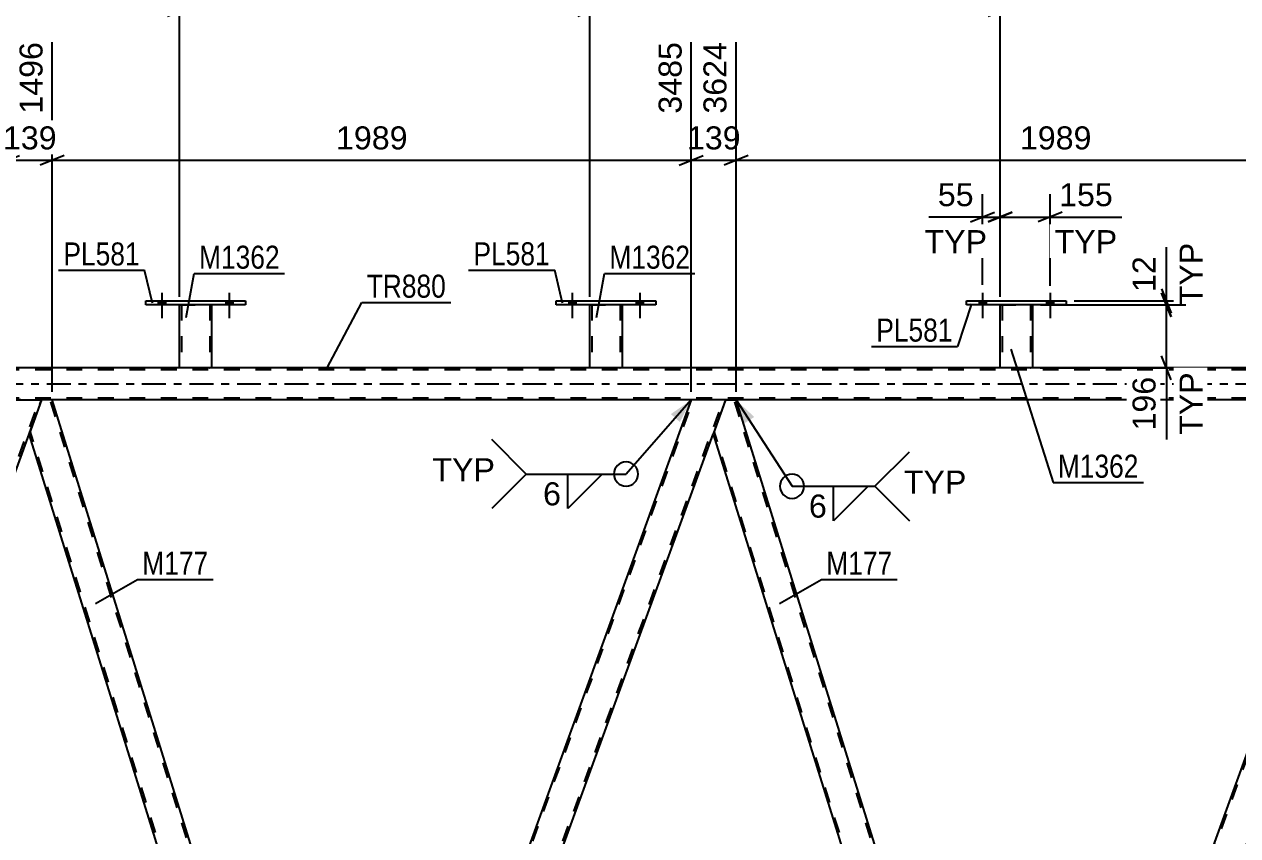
# Model space of a CAD drawing. Header units: millimetres. Extents: x 0 to 841, y 0 to 594.
# Drawn here: x 125.8 to 276.8, y 382.6 to 483.6 of the extents above; entities that cross this region are included whole.
import ezdxf

# ---------------------------------------------------------------- set-up
doc = ezdxf.new("R2010")
doc.units = ezdxf.units.MM
doc.linetypes.add('DXK_LINE_DOT2', pattern=[3.9198, 1.9599, -1.9599])
doc.linetypes.add('DXK_LINE_DOT3', pattern=[5.9187, 2.979, -0.9799, 0.9799, -0.9799])
doc.styles.add('Arial', font='ARIAL.TTF', dxfattribs={"height": 0.2})
doc.styles.add('Arial Narrow', font='ARIALN.TTF', dxfattribs={"height": 0.2})

# ---------------------------------------------------------------- blocks, each defined once
blk = doc.blocks.new('Part-717033707-2014 - 1868')
at = {"color": 2, "linetype": 'Continuous'}
for p, q in [((213.08, 436.87), (211.53, 432.62)), ((213.08, 436.87), (214.4, 436.87)), ((251.1, 319.12), (214.4, 436.87)), ((211.53, 432.62), (247.99, 315.65)), ((249.84, 315.65), (251.1, 319.12))]:
    blk.add_line(p, q, dxfattribs=at)
at = {"color": 7, "linetype": 'DXK_LINE_DOT2'}
for p, q in [((250.97, 318.74), (214.15, 436.87)), ((248.25, 315.65), (211.67, 432.99)), ((249.84, 315.65), (247.99, 315.65))]:
    blk.add_line(p, q, dxfattribs=at)
blk = doc.blocks.new('Part-717033707-2004 - 1868')
at = {"color": 2, "linetype": 'Continuous'}
for p, q in [((79.57, 315.65), (123.69, 436.87)), ((123.69, 436.87), (127.95, 436.87)), ((83.83, 315.65), (126.4, 432.62))]:
    blk.add_line(p, q, dxfattribs=at)
at = {"color": 7, "linetype": 'DXK_LINE_DOT2'}
for p, q in [((79.83, 315.65), (123.95, 436.87)), ((83.57, 315.65), (127.69, 436.87)), ((126.4, 432.62), (127.95, 436.87)), ((83.83, 315.65), (79.57, 315.65))]:
    blk.add_line(p, q, dxfattribs=at)
blk = doc.blocks.new('Part-717033707-45845 - 1868')
at = {"color": 2, "linetype": 'Continuous'}
for p, q in [((243.08, 448.71), (243.08, 449.19)), ((243.08, 449.19), (255.48, 449.19)), ((255.48, 448.71), (243.08, 448.71)), ((255.48, 449.19), (255.48, 448.71))]:
    blk.add_line(p, q, dxfattribs=at)
blk = doc.blocks.new('Part-717033707-1922 - 1868')
at = {"color": 7, "linetype": 'DXK_LINE_DOT2'}
for p, q in [((744.5, 440.63), (69.42, 440.63)), ((149.12, 440.87), (145.12, 440.87)), ((200.2, 440.87), (196.2, 440.87)), ((251.28, 440.87), (247.28, 440.87)), ((744.5, 437.11), (69.42, 437.11)), ((129.27, 436.87), (123.69, 436.87)), ((214.4, 436.87), (208.82, 436.87))]:
    blk.add_line(p, q, dxfattribs=at)
at = {"color": 2, "linetype": 'Continuous'}
for p, q in [((145.12, 440.87), (98.04, 440.87)), ((196.2, 440.87), (149.12, 440.87)), ((247.28, 440.87), (200.2, 440.87)), ((298.36, 440.87), (251.28, 440.87)), ((208.82, 436.87), (129.27, 436.87)), ((293.96, 436.87), (214.4, 436.87))]:
    blk.add_line(p, q, dxfattribs=at)
at = {"color": 7, "linetype": 'DXK_LINE_DOT3'}
blk.add_line((69.42, 438.87), (744.5, 438.87), dxfattribs=at)
blk = doc.blocks.new('Part-717033707-45844 - 1868')
at = {"color": 2, "linetype": 'Continuous'}
for p, q in [((247.28, 440.87), (247.28, 448.71)), ((251.28, 448.71), (251.28, 440.87)), ((251.25, 440.87), (247.28, 440.87)), ((251.28, 440.87), (251.25, 440.87))]:
    blk.add_line(p, q, dxfattribs=at)
at = {"color": 7, "linetype": 'DXK_LINE_DOT2'}
for p, q in [((247.28, 448.71), (251.28, 448.71)), ((247.28, 448.71), (247.28, 448.71)), ((247.28, 448.71), (247.28, 448.71)), ((247.52, 448.71), (247.52, 440.87)), ((251.04, 448.71), (251.04, 440.87)), ((251.28, 448.71), (251.28, 448.71)), ((251.28, 448.71), (251.28, 448.71)), ((251.02, 440.87), (251.04, 440.87))]:
    blk.add_line(p, q, dxfattribs=at)
blk = doc.blocks.new('Part-717033707-1999 - 1868')
at = {"color": 2, "linetype": 'Continuous'}
for p, q in [((127.95, 436.87), (126.4, 432.62)), ((129.27, 436.87), (127.95, 436.87)), ((165.55, 320.47), (129.27, 436.87)), ((161.36, 320.47), (126.4, 432.62))]:
    blk.add_line(p, q, dxfattribs=at)
at = {"color": 7, "linetype": 'DXK_LINE_DOT2'}
for p, q in [((165.83, 318.74), (129.01, 436.87)), ((163.11, 315.65), (126.54, 432.99)), ((162.86, 315.65), (161.36, 320.47)), ((165.97, 319.12), (165.55, 320.47)), ((164.7, 315.65), (165.97, 319.12)), ((162.86, 315.65), (164.7, 315.65))]:
    blk.add_line(p, q, dxfattribs=at)
blk = doc.blocks.new('Part-717033707-45846 - 1868')
at = {"color": 2, "linetype": 'Continuous'}
for p, q in [((196.2, 440.87), (196.2, 448.71)), ((200.2, 448.71), (200.2, 440.87)), ((200.16, 440.87), (196.2, 440.87)), ((200.2, 440.87), (200.16, 440.87))]:
    blk.add_line(p, q, dxfattribs=at)
at = {"color": 7, "linetype": 'DXK_LINE_DOT2'}
for p, q in [((196.2, 448.71), (200.2, 448.71)), ((196.2, 448.71), (196.2, 448.71)), ((196.2, 448.71), (196.2, 448.71)), ((196.44, 448.71), (196.44, 440.87)), ((199.96, 448.71), (199.96, 440.87)), ((200.2, 448.71), (200.2, 448.71)), ((200.2, 448.71), (200.2, 448.71)), ((199.94, 440.87), (199.96, 440.87))]:
    blk.add_line(p, q, dxfattribs=at)
blk = doc.blocks.new('Part-717033707-2009 - 1868')
at = {"color": 7, "linetype": 'DXK_LINE_DOT2'}
for p, q in [((164.96, 315.65), (209.08, 436.87)), ((168.71, 315.65), (212.83, 436.87)), ((213.08, 436.87), (211.53, 432.62)), ((164.7, 315.65), (166.46, 320.47)), ((168.96, 315.65), (170.72, 320.47)), ((168.96, 315.65), (164.7, 315.65))]:
    blk.add_line(p, q, dxfattribs=at)
at = {"color": 2, "linetype": 'Continuous'}
for p, q in [((208.82, 436.87), (166.46, 320.47)), ((213.08, 436.87), (208.82, 436.87)), ((170.72, 320.47), (211.53, 432.62))]:
    blk.add_line(p, q, dxfattribs=at)
blk = doc.blocks.new('Part-717033707-2019 - 1868')
at = {"color": 7, "linetype": 'DXK_LINE_DOT2'}
for p, q in [((294.21, 436.87), (250.09, 315.65)), ((297.96, 436.87), (253.84, 315.65)), ((298.22, 436.87), (296.67, 432.62)), ((251.1, 319.12), (249.84, 315.65)), ((254.1, 315.65), (249.84, 315.65))]:
    blk.add_line(p, q, dxfattribs=at)
at = {"color": 2, "linetype": 'Continuous'}
for p, q in [((293.96, 436.87), (251.1, 319.12)), ((293.96, 436.87), (298.22, 436.87)), ((296.67, 432.62), (254.1, 315.65))]:
    blk.add_line(p, q, dxfattribs=at)
blk = doc.blocks.new('Bolt-717033707-45876 - 1868')
at = {"linetype": 'Continuous'}
for points in [[(193.56, 448.71), (194.44, 448.71), (194.44, 449.19), (193.56, 449.19)], [(201.96, 448.71), (202.84, 448.71), (202.84, 449.19), (201.96, 449.19)]]:
    blk.add_hatch(color=1, dxfattribs=at).paths.add_polyline_path(points)
at = {"color": 1, "linetype": 'Continuous'}
for p, q in [((194, 450.19), (194, 447.07)), ((202.4, 450.19), (202.4, 447.07)), ((193.56, 449.19), (193.56, 448.71)), ((194.44, 449.19), (194.44, 448.71)), ((201.96, 449.19), (201.96, 448.71)), ((202.84, 449.19), (202.84, 448.71))]:
    blk.add_line(p, q, dxfattribs=at)
blk = doc.blocks.new('Bolt-717033707-45877 - 1868')
at = {"linetype": 'Continuous'}
for points in [[(142.48, 448.71), (143.36, 448.71), (143.36, 449.19), (142.48, 449.19)], [(150.88, 448.71), (151.76, 448.71), (151.76, 449.19), (150.88, 449.19)]]:
    blk.add_hatch(color=1, dxfattribs=at).paths.add_polyline_path(points)
at = {"color": 1, "linetype": 'Continuous'}
for p, q in [((142.92, 450.19), (142.92, 447.07)), ((151.32, 450.19), (151.32, 447.07)), ((142.48, 449.19), (142.48, 448.71)), ((143.36, 449.19), (143.36, 448.71)), ((150.88, 449.19), (150.88, 448.71)), ((151.76, 449.19), (151.76, 448.71))]:
    blk.add_line(p, q, dxfattribs=at)
blk = doc.blocks.new('Part-717033707-45847 - 1868')
at = {"color": 2, "linetype": 'Continuous'}
for p, q in [((192, 448.71), (192, 449.19)), ((192, 449.19), (204.4, 449.19)), ((204.4, 448.71), (192, 448.71)), ((204.4, 449.19), (204.4, 448.71))]:
    blk.add_line(p, q, dxfattribs=at)
blk = doc.blocks.new('Part-717033707-45848 - 1868')
at = {"color": 2, "linetype": 'Continuous'}
for p, q in [((145.12, 440.87), (145.12, 448.71)), ((149.12, 448.71), (149.12, 440.87)), ((149.08, 440.87), (145.12, 440.87)), ((149.12, 440.87), (149.08, 440.87))]:
    blk.add_line(p, q, dxfattribs=at)
at = {"color": 7, "linetype": 'DXK_LINE_DOT2'}
for p, q in [((145.12, 448.71), (149.12, 448.71)), ((145.12, 448.71), (145.12, 448.71)), ((145.12, 448.71), (145.12, 448.71)), ((145.36, 448.71), (145.36, 440.87)), ((148.88, 448.71), (148.88, 440.87)), ((149.12, 448.71), (149.12, 448.71)), ((149.12, 448.71), (149.12, 448.71)), ((148.86, 440.87), (148.88, 440.87))]:
    blk.add_line(p, q, dxfattribs=at)
blk = doc.blocks.new('Part-717033707-45849 - 1868')
at = {"color": 2, "linetype": 'Continuous'}
for p, q in [((140.92, 448.71), (140.92, 449.19)), ((140.92, 449.19), (153.32, 449.19)), ((153.32, 448.71), (140.92, 448.71)), ((153.32, 449.19), (153.32, 448.71))]:
    blk.add_line(p, q, dxfattribs=at)
blk = doc.blocks.new('Bolt-717033707-45873 - 1868')
at = {"linetype": 'Continuous'}
for points in [[(244.64, 448.71), (245.52, 448.71), (245.52, 449.19), (244.64, 449.19)], [(253.04, 448.71), (253.92, 448.71), (253.92, 449.19), (253.04, 449.19)]]:
    blk.add_hatch(color=1, dxfattribs=at).paths.add_polyline_path(points)
at = {"color": 1, "linetype": 'Continuous'}
for p, q in [((245.08, 450.19), (245.08, 447.07)), ((253.48, 450.19), (253.48, 447.07)), ((244.64, 449.19), (244.64, 448.71)), ((245.52, 449.19), (245.52, 448.71)), ((253.04, 449.19), (253.04, 448.71)), ((253.92, 449.19), (253.92, 448.71))]:
    blk.add_line(p, q, dxfattribs=at)
blk = doc.blocks.new('Bolt-717033707-45874 - 1868')
at = {"linetype": 'Continuous'}
for points in [[(244.64, 448.71), (245.52, 448.71), (245.52, 449.19), (244.64, 449.19)], [(253.04, 448.71), (253.92, 448.71), (253.92, 449.19), (253.04, 449.19)]]:
    blk.add_hatch(color=1, dxfattribs=at).paths.add_polyline_path(points)
at = {"color": 1, "linetype": 'Continuous'}
for p, q in [((245.08, 450.19), (245.08, 447.07)), ((253.48, 450.19), (253.48, 447.07)), ((244.64, 449.19), (244.64, 448.71)), ((245.52, 449.19), (245.52, 448.71)), ((253.04, 449.19), (253.04, 448.71)), ((253.92, 449.19), (253.92, 448.71))]:
    blk.add_line(p, q, dxfattribs=at)
blk = doc.blocks.new('Bolt-717033707-45875 - 1868')
at = {"linetype": 'Continuous'}
for points in [[(193.56, 448.71), (194.44, 448.71), (194.44, 449.19), (193.56, 449.19)], [(201.96, 448.71), (202.84, 448.71), (202.84, 449.19), (201.96, 449.19)]]:
    blk.add_hatch(color=1, dxfattribs=at).paths.add_polyline_path(points)
at = {"color": 1, "linetype": 'Continuous'}
for p, q in [((194, 450.19), (194, 447.07)), ((202.4, 450.19), (202.4, 447.07)), ((193.56, 449.19), (193.56, 448.71)), ((194.44, 449.19), (194.44, 448.71)), ((201.96, 449.19), (201.96, 448.71)), ((202.84, 449.19), (202.84, 448.71))]:
    blk.add_line(p, q, dxfattribs=at)
blk = doc.blocks.new('Bolt-717033707-45878 - 1868')
at = {"linetype": 'Continuous'}
for points in [[(142.48, 448.71), (143.36, 448.71), (143.36, 449.19), (142.48, 449.19)], [(150.88, 448.71), (151.76, 448.71), (151.76, 449.19), (150.88, 449.19)]]:
    blk.add_hatch(color=1, dxfattribs=at).paths.add_polyline_path(points)
at = {"color": 1, "linetype": 'Continuous'}
for p, q in [((142.92, 450.19), (142.92, 447.07)), ((151.32, 450.19), (151.32, 447.07)), ((142.48, 449.19), (142.48, 448.71)), ((143.36, 449.19), (143.36, 448.71)), ((150.88, 449.19), (150.88, 448.71)), ((151.76, 449.19), (151.76, 448.71))]:
    blk.add_line(p, q, dxfattribs=at)
blk = doc.blocks.new('StraightDimension-717033707-49196 - 1868')
at = {"color": 7, "linetype": 'Continuous'}
for p, q in [((208.82, 437.87), (208.82, 481.41)), ((214.4, 437.87), (214.4, 481.41)), ((207.32, 466.11), (210.32, 467.31)), ((215.9, 467.31), (212.9, 466.11)), ((208.82, 466.71), (214.4, 466.71))]:
    blk.add_line(p, q, dxfattribs=at)
at = {"color": 0}
blk.add_wipeout([(215.55, 467.46), (215.55, 471.66), (207.68, 471.66), (207.68, 467.46)], dxfattribs=at)
at = {"color": 3, "style": 'Arial'}
blk.add_text('139', height=2.865, dxfattribs=at).set_placement((208.28, 468.06))
at = {"color": 0, "linetype": 'Continuous'}
blk.add_wipeout([(213.8, 482.01), (209.6, 482.01), (209.6, 471.91), (213.8, 471.91)], dxfattribs=at)
at = {"color": 3, "linetype": 'Continuous', "style": 'Arial'}
blk.add_text('3624', height=2.865, rotation=90.0002, dxfattribs=at).set_placement((213.2, 472.51))
blk = doc.blocks.new('StraightDimension-717033707-49036 - 1868')
at = {"color": 7, "linetype": 'Continuous'}
for p, q in [((145.12, 449.71), (145.12, 495.43)), ((94.04, 449.71), (94.04, 493.21)), ((95.54, 485.84), (92.54, 484.64)), ((94.04, 485.24), (145.12, 485.24)), ((143.62, 484.64), (146.62, 485.84))]:
    blk.add_line(p, q, dxfattribs=at)
at = {"color": 0, "linetype": 'Continuous'}
blk.add_wipeout([(144.52, 496.03), (140.32, 496.03), (140.32, 485.94), (144.52, 485.94)], dxfattribs=at)
at = {"color": 0}
blk.add_wipeout([(124.63, 485.99), (124.63, 490.19), (114.53, 490.19), (114.53, 485.99)], dxfattribs=at)
at = {"color": 3, "linetype": 'Continuous', "style": 'Arial'}
blk.add_text('1893', height=2.865, rotation=90.0002, dxfattribs=at).set_placement((143.92, 486.54))
at = {"color": 3, "style": 'Arial'}
blk.add_text('1277', height=2.865, dxfattribs=at).set_placement((115.13, 486.59))
blk = doc.blocks.new('StraightDimension-717033707-2193 - 1868')
at = {"color": 7, "linetype": 'Continuous'}
for p, q in [((15.38, 448.17), (14.18, 451.17)), ((71.06, 449.67), (11.93, 449.67)), ((14.78, 305.27), (14.78, 449.67)), ((14.18, 306.77), (15.38, 303.77)), ((157.21, 305.27), (11.93, 305.27))]:
    blk.add_line(p, q, dxfattribs=at)
at = {"color": 0}
blk.add_wipeout([(14.03, 381.72), (9.83, 381.72), (9.83, 373.21), (14.03, 373.21)], dxfattribs=at)
at = {"color": 3, "style": 'Arial Narrow'}
blk.add_text('3610', height=2.863, rotation=90.0002, dxfattribs=at).set_placement((13.43, 373.81))
blk = doc.blocks.new('StraightDimension-717033707-49033 - 1868')
at = {"color": 7, "linetype": 'Continuous'}
for p, q in [((247.28, 449.71), (247.28, 495.43)), ((298.36, 449.71), (298.36, 495.43)), ((248.78, 485.84), (245.78, 484.64)), ((247.28, 485.24), (298.36, 485.24)), ((296.86, 484.64), (299.86, 485.84))]:
    blk.add_line(p, q, dxfattribs=at)
at = {"color": 0, "linetype": 'Continuous'}
blk.add_wipeout([(297.76, 496.03), (293.56, 496.03), (293.56, 485.94), (297.76, 485.94)], dxfattribs=at)
at = {"color": 0}
blk.add_wipeout([(277.87, 485.99), (277.87, 490.19), (267.77, 490.19), (267.77, 485.99)], dxfattribs=at)
at = {"color": 3, "linetype": 'Continuous', "style": 'Arial'}
blk.add_text('5724', height=2.865, rotation=90.0002, dxfattribs=at).set_placement((297.16, 486.54))
at = {"color": 3, "style": 'Arial'}
blk.add_text('1277', height=2.865, dxfattribs=at).set_placement((268.37, 486.59))
blk = doc.blocks.new('StraightDimension-717033707-49034 - 1868')
at = {"color": 7, "linetype": 'Continuous'}
for p, q in [((196.2, 449.71), (196.2, 495.43)), ((247.28, 449.71), (247.28, 495.43)), ((197.7, 485.84), (194.7, 484.64)), ((196.2, 485.24), (247.28, 485.24)), ((245.78, 484.64), (248.78, 485.84))]:
    blk.add_line(p, q, dxfattribs=at)
at = {"color": 0, "linetype": 'Continuous'}
blk.add_wipeout([(246.68, 496.03), (242.48, 496.03), (242.48, 485.94), (246.68, 485.94)], dxfattribs=at)
at = {"color": 0}
blk.add_wipeout([(226.79, 485.99), (226.79, 490.19), (216.69, 490.19), (216.69, 485.99)], dxfattribs=at)
at = {"color": 3, "linetype": 'Continuous', "style": 'Arial'}
blk.add_text('4447', height=2.865, rotation=90.0002, dxfattribs=at).set_placement((246.08, 486.54))
at = {"color": 3, "style": 'Arial'}
blk.add_text('1277', height=2.865, dxfattribs=at).set_placement((217.29, 486.59))
blk = doc.blocks.new('StraightDimension-717033707-49035 - 1868')
at = {"color": 7, "linetype": 'Continuous'}
for p, q in [((145.12, 449.71), (145.12, 495.43)), ((196.2, 449.71), (196.2, 495.43)), ((146.62, 485.84), (143.62, 484.64)), ((145.12, 485.24), (196.2, 485.24)), ((194.7, 484.64), (197.7, 485.84))]:
    blk.add_line(p, q, dxfattribs=at)
at = {"color": 0, "linetype": 'Continuous'}
blk.add_wipeout([(195.6, 496.03), (191.4, 496.03), (191.4, 485.94), (195.6, 485.94)], dxfattribs=at)
at = {"color": 0}
blk.add_wipeout([(175.71, 485.99), (175.71, 490.19), (165.61, 490.19), (165.61, 485.99)], dxfattribs=at)
at = {"color": 3, "linetype": 'Continuous', "style": 'Arial'}
blk.add_text('3170', height=2.865, rotation=90.0002, dxfattribs=at).set_placement((195, 486.54))
at = {"color": 3, "style": 'Arial'}
blk.add_text('1277', height=2.865, dxfattribs=at).set_placement((166.21, 486.59))
blk = doc.blocks.new('StraightDimension-717033707-49195 - 1868')
at = {"color": 7, "linetype": 'Continuous'}
for p, q in [((214.4, 437.87), (214.4, 481.41)), ((293.96, 437.87), (293.96, 481.41)), ((215.9, 467.31), (212.9, 466.11)), ((292.46, 466.11), (295.46, 467.31)), ((214.4, 466.71), (293.96, 466.71))]:
    blk.add_line(p, q, dxfattribs=at)
at = {"color": 0, "linetype": 'Continuous'}
blk.add_wipeout([(293.36, 482.01), (289.16, 482.01), (289.16, 471.91), (293.36, 471.91)], dxfattribs=at)
at = {"color": 0}
blk.add_wipeout([(259.23, 467.46), (259.23, 471.66), (249.13, 471.66), (249.13, 467.46)], dxfattribs=at)
at = {"color": 3, "linetype": 'Continuous', "style": 'Arial'}
blk.add_text('5613', height=2.865, rotation=90.0002, dxfattribs=at).set_placement((292.76, 472.51))
at = {"color": 3, "style": 'Arial'}
blk.add_text('1989', height=2.865, dxfattribs=at).set_placement((249.73, 468.06))
blk = doc.blocks.new('StraightDimension-717033707-49197 - 1868')
at = {"color": 7, "linetype": 'Continuous'}
for p, q in [((129.27, 437.87), (129.27, 481.41)), ((208.82, 437.87), (208.82, 481.41)), ((130.77, 467.31), (127.77, 466.11)), ((207.32, 466.11), (210.32, 467.31)), ((129.27, 466.71), (208.82, 466.71))]:
    blk.add_line(p, q, dxfattribs=at)
at = {"color": 0, "linetype": 'Continuous'}
blk.add_wipeout([(208.22, 482.01), (204.02, 482.01), (204.02, 471.91), (208.22, 471.91)], dxfattribs=at)
at = {"color": 0}
blk.add_wipeout([(174.09, 467.46), (174.09, 471.66), (164, 471.66), (164, 467.46)], dxfattribs=at)
at = {"color": 3, "linetype": 'Continuous', "style": 'Arial'}
blk.add_text('3485', height=2.865, rotation=90.0002, dxfattribs=at).set_placement((207.62, 472.51))
at = {"color": 3, "style": 'Arial'}
blk.add_text('1989', height=2.865, dxfattribs=at).set_placement((164.6, 468.06))
blk = doc.blocks.new('StraightDimension-717033707-49198 - 1868')
at = {"color": 7, "linetype": 'Continuous'}
for p, q in [((123.69, 437.87), (123.69, 481.41)), ((129.27, 437.87), (129.27, 481.41)), ((122.19, 466.11), (125.19, 467.31)), ((130.77, 467.31), (127.77, 466.11)), ((123.69, 466.71), (129.27, 466.71))]:
    blk.add_line(p, q, dxfattribs=at)
at = {"color": 0}
blk.add_wipeout([(130.41, 467.46), (130.41, 471.66), (122.54, 471.66), (122.54, 467.46)], dxfattribs=at)
at = {"color": 3, "style": 'Arial'}
blk.add_text('139', height=2.865, dxfattribs=at).set_placement((123.14, 468.06))
at = {"color": 0, "linetype": 'Continuous'}
blk.add_wipeout([(128.67, 482.01), (124.47, 482.01), (124.47, 471.91), (128.67, 471.91)], dxfattribs=at)
at = {"color": 3, "linetype": 'Continuous', "style": 'Arial'}
blk.add_text('1496', height=2.865, rotation=90.0002, dxfattribs=at).set_placement((128.07, 472.51))
blk = doc.blocks.new('StraightDimension-717033707-50327 - 1868')
at = {"color": 7, "linetype": 'Continuous'}
for p, q in [((247.28, 449.71), (247.28, 462.49)), ((253.48, 451.06), (253.48, 462.49)), ((245.78, 459.04), (248.78, 460.24)), ((247.28, 459.64), (253.48, 459.64)), ((254.98, 460.24), (251.98, 459.04))]:
    blk.add_line(p, q, dxfattribs=at)
at = {"color": 0}
blk.add_wipeout([(261.88, 460.39), (261.88, 464.59), (254.01, 464.59), (254.01, 460.39)], dxfattribs=at)
at = {"color": 0, "linetype": 'Continuous'}
blk.add_wipeout([(262.43, 454.54), (262.43, 458.74), (253.45, 458.74), (253.45, 454.54)], dxfattribs=at)
at = {"color": 7, "linetype": 'Continuous'}
blk.add_line((253.48, 459.64), (262.4, 459.64), dxfattribs=at)
blk.add_line((253.48, 459.64), (262.4, 459.64), dxfattribs=at)
at = {"color": 3, "style": 'Arial'}
blk.add_text('155', height=2.865, dxfattribs=at).set_placement((254.61, 460.99))
at = {"color": 3, "linetype": 'Continuous', "style": 'Arial'}
blk.add_text('TYP', height=2.865, dxfattribs=at).set_placement((254.05, 455.14))
blk = doc.blocks.new('StraightDimension-717033707-50328 - 1868')
at = {"color": 7, "linetype": 'Continuous'}
for p, q in [((245.08, 451.19), (245.08, 462.49)), ((247.28, 449.71), (247.28, 462.49)), ((243.58, 459.04), (246.58, 460.24)), ((245.08, 459.64), (247.28, 459.64)), ((248.78, 460.24), (245.78, 459.04))]:
    blk.add_line(p, q, dxfattribs=at)
at = {"color": 0}
blk.add_wipeout([(244.56, 460.39), (244.56, 464.59), (238.91, 464.59), (238.91, 460.39)], dxfattribs=at)
at = {"color": 0, "linetype": 'Continuous'}
blk.add_wipeout([(246.22, 454.54), (246.22, 458.74), (237.25, 458.74), (237.25, 454.54)], dxfattribs=at)
at = {"color": 7, "linetype": 'Continuous'}
blk.add_line((245.08, 459.64), (238.38, 459.64), dxfattribs=at)
blk.add_line((245.08, 459.64), (238.38, 459.64), dxfattribs=at)
at = {"color": 3, "style": 'Arial'}
blk.add_text('55', height=2.865, dxfattribs=at).set_placement((239.51, 460.99))
at = {"color": 3, "linetype": 'Continuous', "style": 'Arial'}
blk.add_text('TYP', height=2.865, dxfattribs=at).set_placement((237.85, 455.14))
blk = doc.blocks.new('StraightDimension-717033707-50342 - 1868')
at = {"color": 7, "linetype": 'Continuous'}
for p, q in [((267.36, 450.69), (268.56, 447.69)), ((268.56, 447.21), (267.36, 450.21)), ((252.28, 448.71), (270.36, 448.71)), ((256.48, 449.19), (270.36, 449.19)), ((267.96, 448.71), (267.96, 449.19))]:
    blk.add_line(p, q, dxfattribs=at)
at = {"color": 0, "linetype": 'Continuous'}
blk.add_wipeout([(273.06, 457.02), (268.86, 457.02), (268.86, 448.05), (273.06, 448.05)], dxfattribs=at)
at = {"color": 0}
blk.add_wipeout([(267.21, 455.36), (263.01, 455.36), (263.01, 449.71), (267.21, 449.71)], dxfattribs=at)
at = {"color": 7, "linetype": 'Continuous'}
blk.add_line((267.96, 449.19), (267.96, 455.88), dxfattribs=at)
blk.add_line((267.96, 449.19), (267.96, 455.88), dxfattribs=at)
at = {"color": 3, "linetype": 'Continuous', "style": 'Arial'}
blk.add_text('TYP', height=2.865, rotation=90.0002, dxfattribs=at).set_placement((272.46, 448.65))
at = {"color": 3, "style": 'Arial'}
blk.add_text('12', height=2.865, rotation=90.0002, dxfattribs=at).set_placement((266.61, 450.31))
blk = doc.blocks.new('StraightDimension-717033707-50343 - 1868')
at = {"color": 7, "linetype": 'Continuous'}
for p, q in [((267.36, 450.21), (268.56, 447.21)), ((252.28, 448.71), (270.36, 448.71)), ((267.96, 440.87), (267.96, 448.71)), ((268.56, 439.37), (267.36, 442.37)), ((252.25, 440.87), (270.36, 440.87))]:
    blk.add_line(p, q, dxfattribs=at)
at = {"color": 0}
blk.add_wipeout([(267.21, 440.34), (263.01, 440.34), (263.01, 432.47), (267.21, 432.47)], dxfattribs=at)
at = {"color": 0, "linetype": 'Continuous'}
blk.add_wipeout([(273.06, 440.89), (268.86, 440.89), (268.86, 431.92), (273.06, 431.92)], dxfattribs=at)
at = {"color": 7, "linetype": 'Continuous'}
blk.add_line((267.96, 440.87), (267.96, 431.94), dxfattribs=at)
blk.add_line((267.96, 440.87), (267.96, 431.94), dxfattribs=at)
at = {"color": 3, "style": 'Arial'}
blk.add_text('196', height=2.865, rotation=90.0002, dxfattribs=at).set_placement((266.61, 433.07))
at = {"color": 3, "linetype": 'Continuous', "style": 'Arial'}
blk.add_text('TYP', height=2.865, rotation=90.0002, dxfattribs=at).set_placement((272.46, 432.52))
blk = doc.blocks.new('Mark-717033707-50194 - 1868')
at = {"color": 0}
blk.add_wipeout([(208.68, 453.21), (208.68, 456.21), (198.63, 456.21), (198.63, 453.21)], dxfattribs=at)
blk.add_wipeout([(208.68, 453.21), (208.68, 456.21), (198.63, 456.21), (198.63, 453.21)], dxfattribs=at)
at = {"color": 30, "linetype": 'Continuous'}
for p, q in [((197.01, 447.13), (198.03, 452.61)), ((198.03, 452.61), (209.28, 452.61))]:
    blk.add_line(p, q, dxfattribs=at)
at = {"color": 3, "style": 'Arial Narrow'}
blk.add_text('M1362', height=2.863, dxfattribs=at).set_placement((198.63, 453.21))
blk = doc.blocks.new('Mark-717033707-2010 - 1868')
at = {"color": 0}
blk.add_wipeout([(233.84, 415.11), (233.84, 418.11), (225.62, 418.11), (225.62, 415.11)], dxfattribs=at)
blk.add_wipeout([(233.84, 415.11), (233.84, 418.11), (225.62, 418.11), (225.62, 415.11)], dxfattribs=at)
at = {"color": 30, "linetype": 'Continuous'}
for p, q in [((219.82, 411.51), (225.02, 414.51)), ((225.02, 414.51), (234.44, 414.51))]:
    blk.add_line(p, q, dxfattribs=at)
at = {"color": 3, "style": 'Arial Narrow'}
blk.add_text('M177', height=2.863, dxfattribs=at).set_placement((225.62, 415.11))
blk = doc.blocks.new('WeldMark-717033707-3244 - 1868')
at = {"linetype": 'Continuous'}
blk.add_hatch(color=30, dxfattribs=at).paths.add_polyline_path([(215.4, 433.94), (214.4, 436.87), (216.66, 434.75)])
at = {"color": 30, "linetype": 'Continuous'}
blk.add_line((214.4, 436.87), (221.36, 426.12), dxfattribs=at)
at = {"color": 3, "linetype": 'Continuous'}
for q in [(235.97, 430.41), (235.97, 421.84)]:
    blk.add_line((231.68, 426.12), q, dxfattribs=at)
blk.add_arc((221.36, 426.12), 1.5, 90, 270, dxfattribs=at)
at = {"color": 0}
blk.add_wipeout([(225.88, 422.02), (225.88, 425.42), (223.26, 425.42), (223.26, 422.02)], dxfattribs=at)
at = {"color": 30, "linetype": 'Continuous'}
blk.add_line((221.36, 426.12), (231.68, 426.12), dxfattribs=at)
at = {"color": 3, "linetype": 'Continuous'}
for p, q in [((226.54, 426.12), (230.82, 426.12)), ((230.82, 426.12), (226.54, 421.84)), ((226.54, 421.84), (226.54, 426.12))]:
    blk.add_line(p, q, dxfattribs=at)
blk.add_arc((221.36, 426.12), 1.5, 270, 90, dxfattribs=at)
at = {"color": 3, "style": 'Arial'}
blk.add_text('6', height=2.87, dxfattribs=at).set_placement((223.46, 422.22))
at = {"color": 0, "linetype": 'Continuous'}
blk.add_wipeout([(243.06, 425.22), (243.06, 428.22), (235.28, 428.22), (235.28, 425.22)], dxfattribs=at)
blk.add_wipeout([(243.06, 425.22), (243.06, 428.22), (235.28, 428.22), (235.28, 425.22)], dxfattribs=at)
at = {"color": 3, "linetype": 'Continuous', "style": 'Arial'}
blk.add_text('TYP', height=2.865, dxfattribs=at).set_placement((235.28, 425.22))
blk = doc.blocks.new('Mark-717033707-1918 - 1868')
at = {"color": 0}
blk.add_wipeout([(178.29, 449.6), (178.29, 452.6), (168.42, 452.6), (168.42, 449.6)], dxfattribs=at)
blk.add_wipeout([(178.29, 449.6), (178.29, 452.6), (168.42, 452.6), (168.42, 449.6)], dxfattribs=at)
at = {"color": 30, "linetype": 'Continuous'}
for p, q in [((163.51, 440.87), (167.82, 449)), ((167.82, 449), (178.89, 449))]:
    blk.add_line(p, q, dxfattribs=at)
at = {"color": 3, "style": 'Arial Narrow'}
blk.add_text('TR880', height=2.863, dxfattribs=at).set_placement((168.42, 449.6))
blk = doc.blocks.new('Mark-717033707-1995 - 1868')
at = {"color": 0}
blk.add_wipeout([(148.7, 415.11), (148.7, 418.11), (140.48, 418.11), (140.48, 415.11)], dxfattribs=at)
blk.add_wipeout([(148.7, 415.11), (148.7, 418.11), (140.48, 418.11), (140.48, 415.11)], dxfattribs=at)
at = {"color": 30, "linetype": 'Continuous'}
for p, q in [((134.68, 411.51), (139.88, 414.51)), ((139.88, 414.51), (149.3, 414.51))]:
    blk.add_line(p, q, dxfattribs=at)
at = {"color": 3, "style": 'Arial Narrow'}
blk.add_text('M177', height=2.863, dxfattribs=at).set_placement((140.48, 415.11))
blk = doc.blocks.new('WeldMark-717033707-3257 - 1868')
at = {"linetype": 'Continuous'}
blk.add_hatch(color=30, dxfattribs=at).paths.add_polyline_path([(206.28, 435.11), (208.82, 436.87), (207.4, 434.12)])
at = {"color": 30, "linetype": 'Continuous'}
blk.add_line((208.82, 436.87), (200.7, 427.65), dxfattribs=at)
at = {"color": 3, "linetype": 'Continuous'}
for q in [(183.99, 431.94), (183.99, 423.37)]:
    blk.add_line((188.27, 427.65), q, dxfattribs=at)
for start, end in [(90, 270), (270, 90)]:
    blk.add_arc((200.7, 427.65), 1.5, start, end, dxfattribs=at)
at = {"color": 0}
blk.add_wipeout([(192.8, 423.55), (192.8, 426.95), (190.17, 426.95), (190.17, 423.55)], dxfattribs=at)
at = {"color": 30, "linetype": 'Continuous'}
blk.add_line((188.27, 427.65), (200.7, 427.65), dxfattribs=at)
at = {"color": 3, "linetype": 'Continuous'}
for p, q in [((193.45, 427.65), (197.74, 427.65)), ((197.74, 427.65), (193.45, 423.37)), ((193.45, 423.37), (193.45, 427.65))]:
    blk.add_line(p, q, dxfattribs=at)
at = {"color": 3, "style": 'Arial'}
blk.add_text('6', height=2.87, dxfattribs=at).set_placement((190.37, 423.75))
at = {"color": 0, "linetype": 'Continuous'}
blk.add_wipeout([(184.37, 426.75), (184.37, 429.75), (176.6, 429.75), (176.6, 426.75)], dxfattribs=at)
blk.add_wipeout([(184.37, 426.75), (184.37, 429.75), (176.6, 429.75), (176.6, 426.75)], dxfattribs=at)
at = {"color": 3, "linetype": 'Continuous', "style": 'Arial'}
blk.add_text('TYP', height=2.865, dxfattribs=at).set_placement((176.6, 426.75))
blk = doc.blocks.new('Mark-717033707-50188 - 1868')
at = {"color": 0}
blk.add_wipeout([(264.5, 427.19), (264.5, 430.19), (254.45, 430.19), (254.45, 427.19)], dxfattribs=at)
blk.add_wipeout([(264.5, 427.19), (264.5, 430.19), (254.45, 430.19), (254.45, 427.19)], dxfattribs=at)
at = {"color": 30, "linetype": 'Continuous'}
for p, q in [((248.59, 443.2), (253.85, 426.59)), ((253.85, 426.59), (265.1, 426.59))]:
    blk.add_line(p, q, dxfattribs=at)
at = {"color": 3, "style": 'Arial Narrow'}
blk.add_text('M1362', height=2.863, dxfattribs=at).set_placement((254.45, 427.19))
blk = doc.blocks.new('Mark-717033707-50191 - 1868')
at = {"color": 0}
blk.add_wipeout([(241.36, 444.13), (241.36, 447.13), (231.85, 447.13), (231.85, 444.13)], dxfattribs=at)
blk.add_wipeout([(241.36, 444.13), (241.36, 447.13), (231.85, 447.13), (231.85, 444.13)], dxfattribs=at)
at = {"color": 30, "linetype": 'Continuous'}
for p in [(243.71, 448.83), (231.25, 443.53)]:
    blk.add_line(p, (241.96, 443.53), dxfattribs=at)
at = {"color": 3, "style": 'Arial Narrow'}
blk.add_text('PL581', height=2.863, dxfattribs=at).set_placement((231.85, 444.13))
blk = doc.blocks.new('Mark-717033707-50197 - 1868')
at = {"color": 0}
blk.add_wipeout([(191.22, 453.63), (191.22, 456.63), (181.71, 456.63), (181.71, 453.63)], dxfattribs=at)
blk.add_wipeout([(191.22, 453.63), (191.22, 456.63), (181.71, 456.63), (181.71, 453.63)], dxfattribs=at)
at = {"color": 30, "linetype": 'Continuous'}
for p in [(181.11, 453.03), (192.8, 448.92)]:
    blk.add_line(p, (191.82, 453.03), dxfattribs=at)
at = {"color": 3, "style": 'Arial Narrow'}
blk.add_text('PL581', height=2.863, dxfattribs=at).set_placement((181.71, 453.63))
blk = doc.blocks.new('Mark-717033707-50200 - 1868')
at = {"color": 0}
blk.add_wipeout([(157.6, 453.21), (157.6, 456.21), (147.55, 456.21), (147.55, 453.21)], dxfattribs=at)
blk.add_wipeout([(157.6, 453.21), (157.6, 456.21), (147.55, 456.21), (147.55, 453.21)], dxfattribs=at)
at = {"color": 30, "linetype": 'Continuous'}
for p, q in [((145.93, 447.13), (146.95, 452.61)), ((146.95, 452.61), (158.2, 452.61))]:
    blk.add_line(p, q, dxfattribs=at)
at = {"color": 3, "style": 'Arial Narrow'}
blk.add_text('M1362', height=2.863, dxfattribs=at).set_placement((147.55, 453.21))
blk = doc.blocks.new('Mark-717033707-50203 - 1868')
at = {"color": 0}
blk.add_wipeout([(140.17, 453.61), (140.17, 456.61), (130.67, 456.61), (130.67, 453.61)], dxfattribs=at)
blk.add_wipeout([(140.17, 453.61), (140.17, 456.61), (130.67, 456.61), (130.67, 453.61)], dxfattribs=at)
at = {"color": 30, "linetype": 'Continuous'}
for p in [(130.07, 453.01), (141.75, 448.9)]:
    blk.add_line(p, (140.77, 453.01), dxfattribs=at)
at = {"color": 3, "style": 'Arial Narrow'}
blk.add_text('PL581', height=2.863, dxfattribs=at).set_placement((130.67, 453.61))

msp = doc.modelspace()

# ---------------------------------------------------------------- block references
for name in ['Bolt-717033707-45877 - 1868', 'Bolt-717033707-45878 - 1868', 'Bolt-717033707-45876 - 1868', 'Bolt-717033707-45875 - 1868', 'Bolt-717033707-45873 - 1868', 'Bolt-717033707-45874 - 1868', 'Part-717033707-45849 - 1868', 'Part-717033707-45848 - 1868', 'Part-717033707-45847 - 1868', 'Part-717033707-45846 - 1868', 'Part-717033707-45845 - 1868', 'Part-717033707-45844 - 1868', 'Part-717033707-1922 - 1868', 'Part-717033707-2004 - 1868', 'Part-717033707-1999 - 1868', 'Part-717033707-2009 - 1868', 'Part-717033707-2014 - 1868', 'Part-717033707-2019 - 1868']:
    msp.add_blockref(name, (0, 0))

# ---------------------------------------------------------------- next in the draw order: block references
for name in ['StraightDimension-717033707-49036 - 1868', 'StraightDimension-717033707-49033 - 1868', 'StraightDimension-717033707-49196 - 1868', 'WeldMark-717033707-3257 - 1868', 'WeldMark-717033707-3244 - 1868', 'Mark-717033707-2010 - 1868']:
    msp.add_blockref(name, (0, 0))

# ---------------------------------------------------------------- next in the draw order: block references
for name in ['StraightDimension-717033707-49034 - 1868', 'StraightDimension-717033707-2193 - 1868']:
    msp.add_blockref(name, (0, 0))

# ---------------------------------------------------------------- next in the draw order: block references
for name in ['StraightDimension-717033707-49035 - 1868', 'StraightDimension-717033707-49195 - 1868', 'Mark-717033707-1995 - 1868']:
    msp.add_blockref(name, (0, 0))

# ---------------------------------------------------------------- next in the draw order: block references
for name in ['StraightDimension-717033707-49197 - 1868', 'StraightDimension-717033707-50327 - 1868', 'Mark-717033707-50191 - 1868']:
    msp.add_blockref(name, (0, 0))

# ---------------------------------------------------------------- next in the draw order: block references
for name in ['StraightDimension-717033707-49198 - 1868', 'StraightDimension-717033707-50328 - 1868', 'Mark-717033707-50200 - 1868', 'Mark-717033707-50197 - 1868', 'Mark-717033707-50194 - 1868', 'StraightDimension-717033707-50342 - 1868', 'Mark-717033707-1918 - 1868']:
    msp.add_blockref(name, (0, 0))

# ---------------------------------------------------------------- next in the draw order: block references
for name in ['Mark-717033707-50203 - 1868', 'StraightDimension-717033707-50343 - 1868']:
    msp.add_blockref(name, (0, 0))

# ---------------------------------------------------------------- next in the draw order: block references
msp.add_blockref('Mark-717033707-50188 - 1868', (0, 0))

doc.saveas('drawing.dxf')
